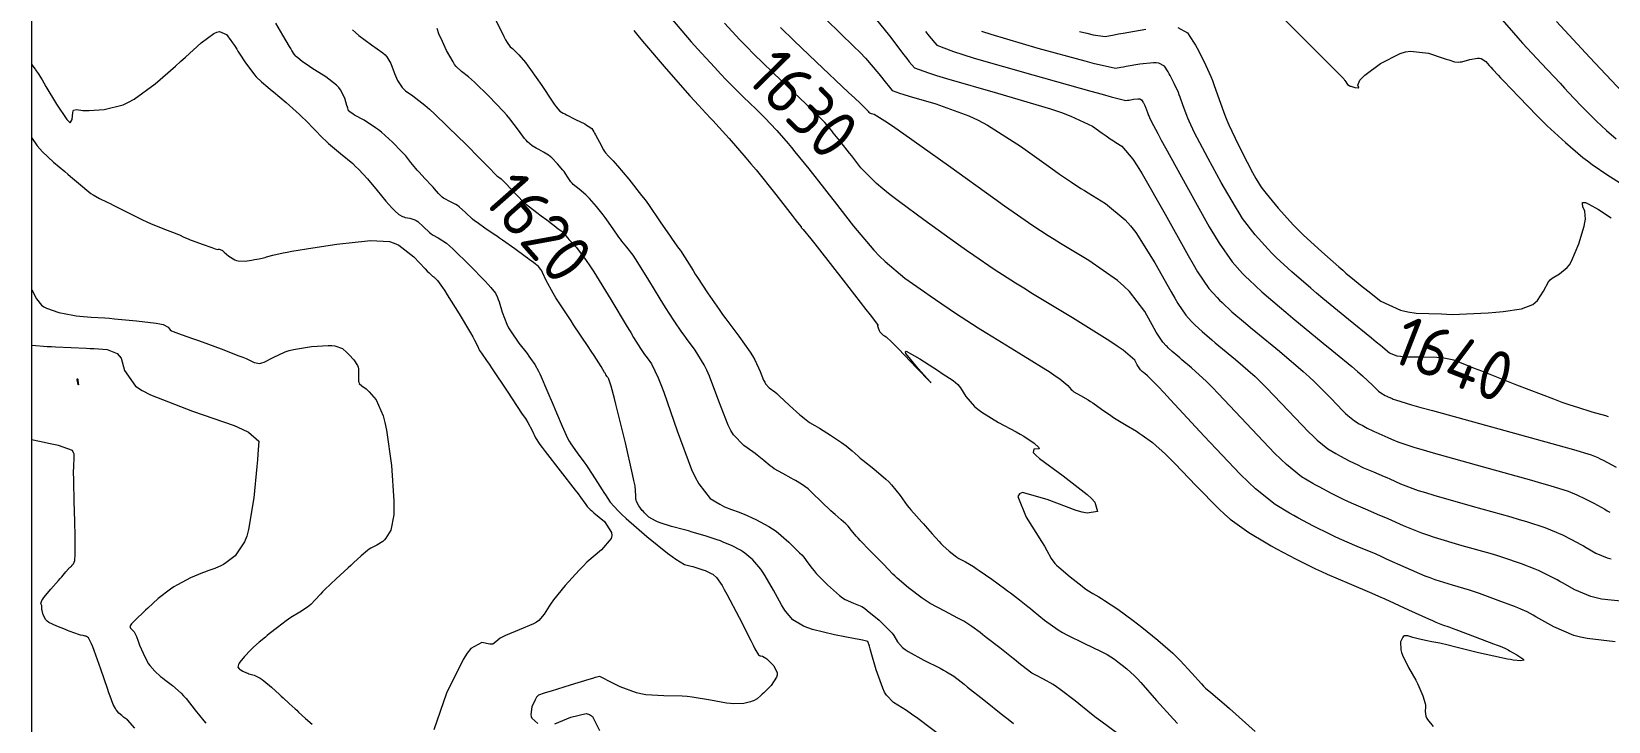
# Model space of a CAD drawing. Header units: millimetres. Extents: x 837475 to 838477, y 1189012 to 1191015.
# Drawn here: x 837476.5 to 837596.3, y 1189734 to 1189786.4 of the extents above; entities that cross this region are included whole.
import ezdxf

# ---------------------------------------------------------------- set-up
doc = ezdxf.new("R2010")
doc.units = ezdxf.units.MM
doc.header["$LTSCALE"] = 0.3
doc.layers.add('COORD', color=253, linetype='Continuous', lineweight=20)
doc.layers.add('COTAS 10', color=7, linetype='Continuous', lineweight=9, true_color=0x6e3e2d)
doc.layers.add('COTAS INT', color=7, linetype='Continuous', lineweight=5, true_color=0x9fa19f)
doc.styles.get("Standard").update_dxf_attribs({"font": 'isocp2.shx', "bigfont": '@extfont2.shx'})

msp = doc.modelspace()

# ---------------------------------------------------------------- linework, layer by layer
at = {"layer": 'COORD'}
msp.add_lwpolyline([(837476.51, 1189013.87), (838476.51, 1189013.87), (838476.51, 1191013.87), (837476.51, 1191013.87)], close=True, dxfattribs=at)
at = {"layer": 'COTAS 10'}
for points in [[(837500.9, 1189786.53), (837501.13, 1189786.31), (837501.37, 1189786.09), (837502.34, 1189785.39), (837503.19, 1189784.78), (837503.37, 1189784.63), (837503.51, 1189784.48), (837503.81, 1189783.97), (837503.97, 1189783.49), (837504.02, 1189783.35), (837504.08, 1189783.21), (837504.32, 1189782.66), (837504.66, 1189782.15), (837504.78, 1189782.02), (837504.91, 1189781.89), (837505.47, 1189781.5), (837506.39, 1189780.81), (837506.75, 1189780.49), (837507.15, 1189780.12), (837508.98, 1189778.35), (837509.37, 1189777.96), (837510.69, 1189776.62), (837511.02, 1189776.29), (837511.29, 1189776.02), (837511.74, 1189775.55), (837511.8, 1189775.48), (837511.83, 1189775.46), (837511.86, 1189775.43), (837512, 1189775.34), (837512.19, 1189775.2), (837512.24, 1189775.15), (837512.31, 1189775.09), (837512.56, 1189774.82), (837512.87, 1189774.49), (837512.96, 1189774.39), (837513.06, 1189774.28), (837513.44, 1189773.88), (837513.86, 1189773.46), (837513.98, 1189773.35), (837514.11, 1189773.25), (837514.56, 1189772.9), (837515, 1189772.57), (837515.12, 1189772.48), (837515.23, 1189772.39), (837515.64, 1189772.09), (837516.01, 1189771.8), (837516.1, 1189771.73), (837516.2, 1189771.65), (837516.52, 1189771.41), (837516.78, 1189771.22), (837516.83, 1189771.17), (837516.88, 1189771.13), (837516.98, 1189771.04), (837517.03, 1189770.97), (837517.04, 1189770.96), (837517.06, 1189770.94), (837517.1, 1189770.87), (837517.25, 1189770.69), (837517.33, 1189770.6), (837517.43, 1189770.5), (837517.9, 1189769.99), (837518.65, 1189769), (837518.92, 1189768.6), (837519.21, 1189768.15), (837520.51, 1189766.04), (837521.75, 1189763.96), (837521.92, 1189763.69), (837522.02, 1189763.53), (837522.24, 1189763.15), (837522.77, 1189762.31), (837523.08, 1189761.86), (837523.17, 1189761.73), (837523.27, 1189761.61), (837523.61, 1189761.15), (837524.12, 1189760.09), (837524.32, 1189759.58), (837524.55, 1189758.99), (837525.56, 1189756.07), (837526.65, 1189753.14), (837526.93, 1189752.54), (837527.2, 1189752.03), (837528.07, 1189750.93), (837528.8, 1189750.49), (837528.98, 1189750.39), (837529.15, 1189750.3), (837529.68, 1189750.09), (837530.25, 1189749.89), (837530.44, 1189749.81), (837530.65, 1189749.73), (837531.53, 1189749.34), (837532.52, 1189748.81), (837532.79, 1189748.63), (837533.06, 1189748.44), (837534.03, 1189747.61), (837534.84, 1189746.81), (837535.01, 1189746.64), (837535.16, 1189746.47), (837535.47, 1189746.04), (837535.8, 1189745.6), (837535.95, 1189745.43), (837536.12, 1189745.23), (837536.97, 1189744.38), (837537.89, 1189743.56), (837538.11, 1189743.39), (837538.31, 1189743.25), (837538.94, 1189742.98), (837539.57, 1189742.72), (837539.77, 1189742.59), (837539.99, 1189742.43), (837540.89, 1189741.68), (837541.71, 1189740.87), (837541.87, 1189740.69), (837542.01, 1189740.52), (837542.29, 1189740.04), (837542.66, 1189739.6), (837542.86, 1189739.46), (837543.09, 1189739.3), (837544.28, 1189738.66), (837545.52, 1189738.03), (837545.78, 1189737.89), (837546.01, 1189737.77), (837546.56, 1189737.43), (837547.11, 1189737), (837547.34, 1189736.82), (837547.6, 1189736.61), (837548.84, 1189735.63), (837550.29, 1189734.48), (837550.69, 1189734.16), (837551.09, 1189733.83)], [(837596.8, 1189740.05), (837594.68, 1189740.29), (837594.16, 1189740.4), (837593.66, 1189740.53), (837592.13, 1189741.17), (837591.01, 1189741.81), (837590.77, 1189741.94), (837590.57, 1189742.06), (837590.11, 1189742.32), (837589.62, 1189742.53), (837589.4, 1189742.62), (837589.14, 1189742.72), (837587.91, 1189743.19), (837586.48, 1189743.71), (837586.1, 1189743.83), (837585.73, 1189743.96), (837584.43, 1189744.34), (837583.12, 1189744.75), (837582.74, 1189744.89), (837582.36, 1189745.04), (837580.91, 1189745.66), (837579.43, 1189746.33), (837579.03, 1189746.51), (837578.63, 1189746.69), (837577.21, 1189747.29), (837575.85, 1189747.87), (837575.48, 1189748.04), (837575.12, 1189748.21), (837573.88, 1189748.82), (837572.69, 1189749.46), (837572.38, 1189749.63), (837572.06, 1189749.81), (837570.97, 1189750.46), (837569.49, 1189751.65), (837568.94, 1189752.17), (837568.32, 1189752.77), (837565.59, 1189755.65), (837563.02, 1189758.43), (837562.51, 1189758.97), (837562.08, 1189759.42), (837561.28, 1189760.24), (837561.08, 1189760.41), (837561.04, 1189760.45), (837560.99, 1189760.48), (837560.88, 1189760.58), (837560.79, 1189760.66), (837560.75, 1189760.7), (837560.68, 1189760.78), (837560.58, 1189760.93), (837560.54, 1189760.99), (837560.5, 1189761.07), (837560.3, 1189761.42), (837559.43, 1189762.18), (837558.97, 1189762.5), (837558.41, 1189762.87), (837555.57, 1189764.64), (837552.55, 1189766.47), (837551.87, 1189766.89), (837551.26, 1189767.27), (837549.63, 1189768.32), (837548.09, 1189769.38), (837547.53, 1189769.77), (837546.93, 1189770.2), (837544.28, 1189772.08), (837542.44, 1189773.47), (837541.72, 1189774), (837541.17, 1189774.45), (837540.68, 1189774.86), (837539.5, 1189776.05), (837538.81, 1189776.94), (837538.63, 1189777.16), (837538.46, 1189777.38), (837537.9, 1189778.1), (837537.41, 1189778.71), (837537.29, 1189778.86), (837537.16, 1189779.01), (837536.76, 1189779.47), (837536.03, 1189780.21), (837535.7, 1189780.52), (837535.32, 1189780.89), (837533.47, 1189782.64), (837531.37, 1189784.68), (837530.83, 1189785.23), (837530.3, 1189785.77), (837529.14, 1189787.03)], [(837596.3, 1189757.14), (837596.09, 1189757.2), (837595.04, 1189757.49), (837593.97, 1189757.83), (837593.37, 1189758.02), (837592.78, 1189758.23), (837592.13, 1189758.47), (837589.33, 1189759.54), (837586.67, 1189760.59), (837586.11, 1189760.81), (837585.63, 1189761), (837584.54, 1189761.42), (837583.79, 1189761.59), (837583.53, 1189761.62), (837583.24, 1189761.64), (837581.97, 1189761.65), (837580.74, 1189761.67), (837580.48, 1189761.7), (837580.24, 1189761.74), (837579.66, 1189761.97), (837578.96, 1189762.54), (837578.64, 1189762.8), (837578.28, 1189763.1), (837576.53, 1189764.53), (837576.27, 1189764.74), (837574.6, 1189766.12), (837574.12, 1189766.52), (837573.67, 1189766.91), (837572.24, 1189768.14), (837571.04, 1189769.24), (837570.73, 1189769.55), (837570.44, 1189769.85), (837569.46, 1189770.94), (837568.5, 1189772.2), (837568.23, 1189772.62), (837567.95, 1189773.07), (837566.87, 1189774.92), (837565.89, 1189776.74), (837565.66, 1189777.17), (837565.45, 1189777.56), (837564.85, 1189778.71), (837564.43, 1189779.58), (837564.33, 1189779.81), (837564.25, 1189780.02), (837563.99, 1189780.74), (837563.76, 1189781.4), (837563.69, 1189781.59), (837563.62, 1189781.77), (837563.31, 1189782.44), (837563, 1189783.04), (837562.92, 1189783.19), (837562.84, 1189783.33), (837562.57, 1189783.75), (837562.13, 1189783.99), (837561.94, 1189784.01), (837561.72, 1189784.02), (837560.68, 1189783.92), (837559.65, 1189783.73), (837559.44, 1189783.69), (837559.26, 1189783.66), (837558.85, 1189783.59), (837557.82, 1189783.8), (837557.25, 1189783.94), (837556.55, 1189784.13), (837552.98, 1189785.11), (837549.39, 1189786.17), (837548.68, 1189786.39)], [(837476.51, 1189762.55), (837476.57, 1189762.56), (837477.7, 1189762.48), (837478.02, 1189762.47), (837478.34, 1189762.45), (837479.52, 1189762.4), (837480.67, 1189762.35), (837480.97, 1189762.33), (837481.26, 1189762.31), (837482.25, 1189762.23), (837483.03, 1189761.93), (837483.18, 1189761.77), (837483.31, 1189761.58), (837483.57, 1189760.64), (837484.42, 1189759.47), (837484.92, 1189759.14), (837485.54, 1189758.8), (837488.73, 1189757.57), (837491.9, 1189756.46), (837492.51, 1189756.2), (837492.99, 1189755.96), (837493.77, 1189755.28), (837493.71, 1189754.29), (837493.68, 1189753.86), (837493.63, 1189753.36), (837493.39, 1189750.98), (837493, 1189748.58), (837492.86, 1189748.07), (837492.7, 1189747.63), (837491.99, 1189746.56), (837491.27, 1189746.03), (837491.09, 1189745.92), (837490.93, 1189745.83), (837490.44, 1189745.61), (837489.91, 1189745.43), (837489.72, 1189745.36), (837489.51, 1189745.28), (837488.59, 1189744.9), (837487.59, 1189744.38), (837487.32, 1189744.22), (837487.06, 1189744.04), (837486.14, 1189743.32), (837485.35, 1189742.61), (837485.16, 1189742.44), (837484.99, 1189742.28), (837484.49, 1189741.8), (837484.16, 1189741.47), (837484.1, 1189741.4), (837484.05, 1189741.34), (837483.97, 1189741.21), (837484, 1189741.12), (837484.02, 1189741.1), (837484.04, 1189741.07), (837484.16, 1189740.96), (837484.3, 1189740.8), (837484.34, 1189740.75), (837484.37, 1189740.69), (837484.48, 1189740.44), (837484.61, 1189740.08), (837484.67, 1189739.95), (837484.72, 1189739.8), (837484.98, 1189739.18), (837485.3, 1189738.54), (837485.4, 1189738.38), (837485.5, 1189738.24), (837485.87, 1189737.81), (837486.31, 1189737.42), (837486.46, 1189737.31), (837486.6, 1189737.19), (837487.21, 1189736.73), (837487.88, 1189736.15), (837488.06, 1189735.95), (837488.25, 1189735.74), (837488.94, 1189734.85), (837489.59, 1189734.03), (837489.76, 1189733.86)]]:
    msp.add_lwpolyline(points, dxfattribs=at)
at = {"layer": 'COTAS INT'}
for points in [[(837525.05, 1189787.45), (837526.62, 1189785.62), (837527.13, 1189785.06), (837527.73, 1189784.4), (837528.41, 1189783.65), (837528.85, 1189783.17), (837529.27, 1189782.73), (837530.6, 1189781.41), (837531.56, 1189780.49), (837531.71, 1189780.34), (837531.99, 1189780.06), (837532.26, 1189779.79), (837532.62, 1189779.41), (837533.13, 1189778.87), (837533.98, 1189777.89), (837534.23, 1189777.58), (837534.5, 1189777.26), (837535.54, 1189775.96), (837536.73, 1189774.44), (837537.1, 1189773.98), (837537.47, 1189773.5), (837538.94, 1189771.61), (837540.49, 1189769.78), (837540.92, 1189769.34), (837541.34, 1189768.93), (837542.84, 1189767.67), (837544.34, 1189766.61), (837544.76, 1189766.32), (837545.18, 1189766.04), (837546.69, 1189765.01), (837548.41, 1189763.9), (837548.95, 1189763.55), (837549.52, 1189763.2), (837551.83, 1189761.79), (837553.87, 1189760.52), (837554.27, 1189760.25), (837554.61, 1189760.02), (837555.23, 1189759.5), (837555.48, 1189759.2), (837555.58, 1189759.12), (837555.69, 1189759.04), (837556.18, 1189758.75), (837556.77, 1189758.41), (837556.94, 1189758.3), (837557.12, 1189758.18), (837557.78, 1189757.72), (837558.49, 1189757.23), (837558.69, 1189757.09), (837558.89, 1189756.96), (837559.66, 1189756.5), (837560.44, 1189756.03), (837560.65, 1189755.88), (837560.87, 1189755.74), (837561.65, 1189755.17), (837562.63, 1189754.3), (837562.97, 1189753.96), (837563.35, 1189753.59), (837564.96, 1189751.88), (837566.68, 1189750.13), (837567.13, 1189749.73), (837567.55, 1189749.36), (837568.96, 1189748.34), (837570.3, 1189747.55), (837570.68, 1189747.33), (837571.07, 1189747.11), (837572.52, 1189746.34), (837574.04, 1189745.59), (837574.48, 1189745.38), (837574.93, 1189745.18), (837576.59, 1189744.46), (837578.32, 1189743.73), (837578.81, 1189743.51), (837579.3, 1189743.3), (837581.11, 1189742.48), (837582.62, 1189741.79), (837582.92, 1189741.65), (837583.17, 1189741.54), (837583.67, 1189741.34), (837584.16, 1189741.17), (837584.41, 1189741.08), (837584.7, 1189740.97), (837586.15, 1189740.43), (837587.56, 1189739.9), (837587.83, 1189739.79), (837588.06, 1189739.71), (837588.42, 1189739.57), (837588.57, 1189739.48), (837588.66, 1189739.43), (837588.77, 1189739.37), (837589.32, 1189739.05), (837589.78, 1189738.75), (837589.83, 1189738.69), (837589.85, 1189738.64), (837589.64, 1189738.59), (837589.06, 1189738.66), (837588.85, 1189738.69), (837588.61, 1189738.73), (837587.57, 1189738.95), (837586.42, 1189739.2), (837586.11, 1189739.27), (837585.81, 1189739.35), (837584.79, 1189739.6), (837583.9, 1189739.83), (837583.69, 1189739.88), (837583.48, 1189739.93), (837582.88, 1189740.05), (837582.4, 1189740.15), (837582.28, 1189740.17), (837582.17, 1189740.19), (837581.83, 1189740.26), (837581.53, 1189740.34), (837581.44, 1189740.37), (837581.36, 1189740.39), (837581.06, 1189740.5), (837580.78, 1189740.5), (837580.72, 1189740.46), (837580.66, 1189740.4), (837580.5, 1189740.03), (837580.52, 1189739.44), (837580.57, 1189739.24), (837580.65, 1189739.02), (837581.11, 1189738.08), (837581.65, 1189737.12), (837581.77, 1189736.88), (837581.88, 1189736.65), (837582.19, 1189735.93), (837582.36, 1189735.36), (837582.38, 1189735.23), (837582.4, 1189735.1), (837582.37, 1189734.74), (837582.41, 1189734.39), (837582.46, 1189734.27), (837582.54, 1189734.14), (837582.98, 1189733.61)], [(837540.26, 1189787.8), (837541.68, 1189786.06), (837542.77, 1189784.63), (837542.99, 1189784.34), (837543.18, 1189784.1), (837543.57, 1189783.63), (837544.65, 1189783.25), (837545.26, 1189783.05), (837546.01, 1189782.83), (837549.89, 1189781.72), (837553.9, 1189780.51), (837554.74, 1189780.23), (837555.46, 1189779.97), (837557.1, 1189779.2), (837557.84, 1189778.67), (837557.99, 1189778.56), (837558.13, 1189778.47), (837558.44, 1189778.25), (837558.69, 1189778.09), (837558.78, 1189778.03), (837558.88, 1189777.97), (837559.33, 1189777.69), (837560.15, 1189776.71), (837560.48, 1189776.2), (837560.86, 1189775.59), (837562.61, 1189772.52), (837564.36, 1189769.38), (837564.74, 1189768.72), (837565.08, 1189768.15), (837565.94, 1189766.88), (837566.56, 1189766.19), (837566.75, 1189766), (837566.94, 1189765.81), (837567.69, 1189765.11), (837568.73, 1189764.23), (837569.1, 1189763.92), (837569.51, 1189763.58), (837571.29, 1189762.11), (837573.11, 1189760.56), (837573.55, 1189760.17), (837573.96, 1189759.79), (837575.2, 1189758.55), (837576.11, 1189757.59), (837576.31, 1189757.39), (837576.5, 1189757.22), (837576.99, 1189756.82), (837577.35, 1189756.6), (837577.46, 1189756.54), (837577.57, 1189756.49), (837577.96, 1189756.27), (837578.38, 1189756.07), (837578.5, 1189756.01), (837578.62, 1189755.96), (837579.07, 1189755.76), (837579.54, 1189755.56), (837579.81, 1189755.44), (837580.3, 1189755.22), (837581.58, 1189754.79), (837582.22, 1189754.61), (837582.97, 1189754.39), (837586.69, 1189753.35), (837590.43, 1189752.32), (837591.19, 1189752.1), (837591.84, 1189751.91), (837593.22, 1189751.49), (837593.89, 1189751.21), (837594.09, 1189751.11), (837594.31, 1189751), (837595.17, 1189750.56), (837596, 1189750.11), (837596.2, 1189750), (837596.38, 1189749.9)], [(837571.53, 1189787.45), (837573.32, 1189785.65), (837575.09, 1189783.9), (837575.43, 1189783.56), (837575.71, 1189783.28), (837576.18, 1189782.79), (837576.24, 1189782.71), (837576.26, 1189782.69), (837576.27, 1189782.67), (837576.33, 1189782.58), (837576.38, 1189782.49), (837576.4, 1189782.46), (837576.42, 1189782.44), (837576.47, 1189782.36), (837576.59, 1189782.28), (837576.65, 1189782.25), (837576.71, 1189782.23), (837577.01, 1189782.14), (837577.27, 1189782.11), (837577.3, 1189782.12), (837577.32, 1189782.15), (837577.25, 1189782.32), (837577.41, 1189782.71), (837577.57, 1189782.88), (837577.79, 1189783.07), (837578.98, 1189783.97), (837580.46, 1189784.73), (837580.86, 1189784.84), (837581.25, 1189784.9), (837582.61, 1189784.75), (837583.72, 1189784.37), (837583.95, 1189784.3), (837584.15, 1189784.23), (837584.59, 1189784.08), (837584.91, 1189784.06), (837585.03, 1189784.08), (837585.16, 1189784.1), (837585.75, 1189784.27), (837586.35, 1189784.38), (837586.49, 1189784.38), (837586.61, 1189784.35), (837586.97, 1189784.12), (837587.22, 1189783.82), (837587.28, 1189783.75), (837587.34, 1189783.69), (837587.51, 1189783.5), (837587.9, 1189783.08), (837588.09, 1189782.88), (837588.32, 1189782.64), (837589.48, 1189781.42), (837590.87, 1189779.99), (837591.25, 1189779.61), (837591.64, 1189779.24), (837593.02, 1189777.96), (837594.34, 1189776.83), (837594.69, 1189776.56), (837595.04, 1189776.3), (837596.23, 1189775.49), (837597.33, 1189774.8)], [(837588.04, 1189787.49), (837589.07, 1189786.28), (837589.41, 1189785.91), (837589.76, 1189785.52), (837591.19, 1189783.96), (837592.61, 1189782.46), (837592.94, 1189782.1), (837593.26, 1189781.77), (837594.19, 1189780.78), (837594.96, 1189780), (837595.17, 1189779.79), (837595.38, 1189779.58), (837596.14, 1189778.88), (837596.87, 1189778.25)], [(837476.51, 1189783.91), (837476.61, 1189783.77), (837476.78, 1189783.53), (837476.82, 1189783.47), (837476.87, 1189783.4), (837477.01, 1189783.2), (837477.31, 1189782.72), (837477.45, 1189782.49), (837477.61, 1189782.22), (837478.42, 1189780.88), (837479.19, 1189779.71), (837479.34, 1189779.55), (837479.45, 1189779.46), (837479.61, 1189779.7), (837479.64, 1189780.24), (837479.67, 1189780.34), (837479.7, 1189780.41), (837479.92, 1189780.46), (837480.42, 1189780.4), (837480.63, 1189780.4), (837480.88, 1189780.4), (837482.04, 1189780.47), (837483.47, 1189780.83), (837483.88, 1189781.03), (837484.3, 1189781.26), (837485.9, 1189782.43), (837487.44, 1189783.77), (837487.83, 1189784.12), (837488.21, 1189784.45), (837489.41, 1189785.54), (837490.37, 1189786.25), (837490.59, 1189786.34), (837490.79, 1189786.39), (837491.33, 1189786.16), (837491.66, 1189785.71), (837491.73, 1189785.61), (837491.79, 1189785.53), (837491.93, 1189785.32), (837492.11, 1189785.04), (837492.19, 1189784.91), (837492.29, 1189784.76), (837492.77, 1189784.02), (837493.31, 1189783.27), (837493.44, 1189783.1), (837493.57, 1189782.95), (837493.97, 1189782.56), (837494.47, 1189782.16), (837494.66, 1189782), (837494.88, 1189781.82), (837495.85, 1189780.99), (837496.86, 1189780.09), (837497.1, 1189779.86), (837497.33, 1189779.65), (837498, 1189778.95), (837498.65, 1189778.29), (837498.86, 1189778.09), (837499.08, 1189777.9), (837499.99, 1189777.14), (837500.91, 1189776.36), (837501.13, 1189776.15), (837501.35, 1189775.94), (837502.03, 1189775.2), (837502.77, 1189774.31), (837503.43, 1189773.5), (837503.89, 1189772.99), (837504, 1189772.87), (837504.1, 1189772.77), (837504.42, 1189772.5), (837504.7, 1189772.35), (837504.79, 1189772.31), (837504.88, 1189772.28), (837505.24, 1189772.22), (837505.63, 1189772.1), (837505.74, 1189772.04), (837505.85, 1189771.96), (837506.29, 1189771.56), (837506.73, 1189771.13), (837506.85, 1189771.04), (837506.97, 1189770.96), (837507.4, 1189770.73), (837508.03, 1189770.32), (837508.27, 1189770.11), (837508.54, 1189769.87), (837509.78, 1189768.65), (837510.96, 1189767.42), (837511.19, 1189767.17), (837511.39, 1189766.96), (837511.76, 1189766.51), (837511.91, 1189766.18), (837511.96, 1189766.03), (837512.02, 1189765.86), (837512.26, 1189765.08), (837512.61, 1189764.16), (837512.74, 1189763.9), (837512.89, 1189763.65), (837513.52, 1189762.73), (837514.15, 1189761.93), (837514.29, 1189761.74), (837514.41, 1189761.57), (837514.74, 1189761.11), (837515.03, 1189760.6), (837515.12, 1189760.4), (837515.23, 1189760.17), (837515.66, 1189759.16), (837516.13, 1189758.03), (837516.26, 1189757.73), (837516.38, 1189757.43), (837516.81, 1189756.42), (837517.23, 1189755.52), (837517.36, 1189755.29), (837517.48, 1189755.08), (837517.95, 1189754.39), (837518.46, 1189753.71), (837518.61, 1189753.5), (837518.76, 1189753.28), (837519.32, 1189752.42), (837519.85, 1189751.59), (837519.98, 1189751.39), (837520.1, 1189751.21), (837520.47, 1189750.66), (837521.08, 1189749.98), (837521.36, 1189749.71), (837521.69, 1189749.41), (837523.25, 1189748.05), (837524.82, 1189746.77), (837525.16, 1189746.51), (837525.45, 1189746.31), (837526.12, 1189745.92), (837526.52, 1189745.81), (837526.62, 1189745.78), (837526.73, 1189745.75), (837527.13, 1189745.63), (837527.49, 1189745.51), (837527.58, 1189745.48), (837527.67, 1189745.45), (837527.94, 1189745.34), (837528.18, 1189745.21), (837528.25, 1189745.17), (837528.31, 1189745.12), (837528.55, 1189744.92), (837528.96, 1189744.31), (837529.13, 1189744.01), (837529.33, 1189743.65), (837530.25, 1189741.88), (837531.14, 1189740.13), (837531.32, 1189739.79), (837531.46, 1189739.52), (837531.72, 1189739.06), (837531.8, 1189739.01), (837531.83, 1189739), (837531.86, 1189738.99), (837532.03, 1189738.95), (837532.28, 1189738.81), (837532.37, 1189738.74), (837532.47, 1189738.66), (837532.89, 1189738.23), (837533.14, 1189737.68), (837533.14, 1189737.52), (837533.1, 1189737.36), (837532.68, 1189736.73), (837532.13, 1189736.18), (837532.01, 1189736.06), (837531.9, 1189735.96), (837531.62, 1189735.71), (837531.34, 1189735.57), (837531.24, 1189735.53), (837531.12, 1189735.49), (837530.61, 1189735.37), (837529.86, 1189735.33), (837529.6, 1189735.35), (837529.31, 1189735.38), (837528.08, 1189735.61), (837526.7, 1189735.84), (837526.31, 1189735.89), (837525.92, 1189735.92), (837524.53, 1189735.94), (837523.17, 1189736.02), (837522.8, 1189736.09), (837522.45, 1189736.17), (837521.23, 1189736.63), (837520.27, 1189737.11), (837520.09, 1189737.2), (837519.94, 1189737.28), (837519.69, 1189737.41), (837519.33, 1189737.32), (837519.11, 1189737.25), (837518.83, 1189737.17), (837517.42, 1189736.74), (837515.98, 1189736.3), (837515.7, 1189736.21), (837515.46, 1189736.13), (837515.02, 1189735.99), (837514.87, 1189735.83), (837514.82, 1189735.74), (837514.76, 1189735.64), (837514.52, 1189735.1), (837514.43, 1189734.51), (837514.46, 1189734.37), (837514.52, 1189734.24), (837514.96, 1189733.84)], [(837546.01, 1189732.57), (837543.83, 1189734.21), (837543.36, 1189734.54), (837542.96, 1189734.83), (837541.99, 1189735.44), (837541.45, 1189735.99), (837541.3, 1189736.23), (837541.16, 1189736.52), (837540.67, 1189737.91), (837540.29, 1189739.24), (837540.21, 1189739.5), (837540.15, 1189739.71), (837540.03, 1189740.06), (837539.62, 1189740.16), (837539.38, 1189740.21), (837539.07, 1189740.27), (837537.5, 1189740.57), (837535.83, 1189740.98), (837535.47, 1189741.1), (837535.15, 1189741.23), (837534.34, 1189741.72), (837533.79, 1189742.38), (837533.63, 1189742.61), (837533.47, 1189742.86), (837532.86, 1189743.96), (837532.24, 1189745.06), (837532.07, 1189745.32), (837531.9, 1189745.56), (837531.29, 1189746.26), (837530.68, 1189746.78), (837530.52, 1189746.9), (837530.35, 1189747.01), (837529.74, 1189747.34), (837529.05, 1189747.62), (837528.83, 1189747.7), (837528.6, 1189747.78), (837527.67, 1189748.08), (837526.68, 1189748.38), (837526.4, 1189748.46), (837526.12, 1189748.54), (837525.13, 1189748.8), (837524.27, 1189749.07), (837524.07, 1189749.15), (837523.9, 1189749.22), (837523.41, 1189749.52), (837523.07, 1189749.83), (837522.99, 1189749.93), (837522.9, 1189750.02), (837522.64, 1189750.37), (837522.46, 1189750.71), (837522.43, 1189750.79), (837522.41, 1189750.87), (837522.42, 1189751.14), (837522.35, 1189751.9), (837522.27, 1189752.3), (837522.17, 1189752.77), (837521.62, 1189755.16), (837521.03, 1189757.59), (837520.9, 1189758.09), (837520.79, 1189758.52), (837520.53, 1189759.46), (837520.4, 1189759.84), (837520.38, 1189759.91), (837520.35, 1189759.98), (837520.3, 1189760.09), (837520.27, 1189760.13), (837520.26, 1189760.14), (837520.26, 1189760.15), (837520.23, 1189760.19), (837520.14, 1189760.33), (837520.1, 1189760.41), (837520.04, 1189760.5), (837519.77, 1189760.96), (837519.24, 1189761.79), (837519.03, 1189762.11), (837518.79, 1189762.48), (837517.68, 1189764.11), (837517.49, 1189764.41), (837516.58, 1189765.79), (837516.34, 1189766.17), (837516.13, 1189766.51), (837515.61, 1189767.48), (837515.33, 1189768.08), (837515.26, 1189768.21), (837515.2, 1189768.32), (837515.03, 1189768.54), (837514.89, 1189768.66), (837514.85, 1189768.69), (837514.8, 1189768.72), (837514.64, 1189768.85), (837514.32, 1189769.09), (837514.18, 1189769.19), (837514.01, 1189769.31), (837513.21, 1189769.9), (837512.29, 1189770.55), (837512.06, 1189770.71), (837511.82, 1189770.87), (837511.77, 1189770.91), (837511.04, 1189771.39), (837510.35, 1189771.88), (837510.17, 1189772.01), (837510, 1189772.15), (837509.47, 1189772.64), (837508.99, 1189773.08), (837508.86, 1189773.18), (837508.73, 1189773.26), (837508.29, 1189773.49), (837507.9, 1189773.68), (837507.8, 1189773.74), (837507.71, 1189773.81), (837507.42, 1189774.09), (837507.11, 1189774.45), (837507.01, 1189774.57), (837506.89, 1189774.69), (837506.41, 1189775.2), (837505.92, 1189775.73), (837505.8, 1189775.87), (837505.69, 1189776), (837505.33, 1189776.45), (837504.93, 1189776.94), (837504.78, 1189777.1), (837504.62, 1189777.27), (837503.92, 1189778), (837503.1, 1189778.74), (837502.87, 1189778.92), (837502.64, 1189779.09), (837501.77, 1189779.65), (837501.05, 1189780.05), (837500.91, 1189780.14), (837500.8, 1189780.21), (837500.6, 1189780.37), (837500.53, 1189780.56), (837500.5, 1189780.65), (837500.47, 1189780.77), (837500.32, 1189781.32), (837499.99, 1189781.97), (837499.85, 1189782.15), (837499.68, 1189782.32), (837498.87, 1189782.94), (837498.01, 1189783.48), (837497.8, 1189783.61), (837497.62, 1189783.74), (837497.08, 1189784.12), (837496.73, 1189784.4), (837496.65, 1189784.46), (837496.59, 1189784.51), (837496.45, 1189784.66), (837496.28, 1189784.94), (837496.2, 1189785.09), (837496.1, 1189785.26), (837495.61, 1189786.12), (837495.08, 1189787.03)], [(837559, 1189733.07), (837557.73, 1189734.01), (837557.38, 1189734.28), (837557.03, 1189734.55), (837555.77, 1189735.55), (837554.63, 1189736.43), (837554.36, 1189736.62), (837554.11, 1189736.79), (837553.37, 1189737.21), (837552.79, 1189737.5), (837552.64, 1189737.58), (837552.5, 1189737.67), (837552.06, 1189737.99), (837551.5, 1189738.43), (837551.3, 1189738.59), (837551.07, 1189738.77), (837550.05, 1189739.58), (837549.02, 1189740.38), (837548.78, 1189740.57), (837548.56, 1189740.74), (837547.94, 1189741.2), (837547.32, 1189741.6), (837547.11, 1189741.72), (837546.87, 1189741.85), (837545.87, 1189742.36), (837544.77, 1189742.96), (837544.47, 1189743.15), (837544.17, 1189743.35), (837543.13, 1189744.15), (837542.27, 1189744.88), (837542.09, 1189745.05), (837541.93, 1189745.19), (837541.57, 1189745.56), (837541.23, 1189745.93), (837541.09, 1189746.07), (837540.93, 1189746.24), (837540.19, 1189746.98), (837539.45, 1189747.74), (837539.29, 1189747.91), (837539.15, 1189748.06), (837538.8, 1189748.5), (837538.54, 1189748.82), (837538.46, 1189748.91), (837538.37, 1189749), (837538.01, 1189749.3), (837537.54, 1189749.7), (837537.39, 1189749.84), (837537.22, 1189750), (837536.52, 1189750.68), (837535.81, 1189751.36), (837535.65, 1189751.52), (837535.49, 1189751.65), (837535, 1189752.01), (837534.53, 1189752.3), (837534.38, 1189752.38), (837534.22, 1189752.47), (837533.58, 1189752.82), (837532.92, 1189753.19), (837532.76, 1189753.3), (837532.61, 1189753.41), (837532.13, 1189753.8), (837531.64, 1189754.22), (837531.48, 1189754.34), (837531.31, 1189754.46), (837530.61, 1189754.94), (837529.84, 1189755.76), (837529.64, 1189756.1), (837529.43, 1189756.5), (837528.71, 1189758.33), (837528, 1189760.23), (837527.8, 1189760.67), (837527.61, 1189761.07), (837526.92, 1189762.2), (837526.26, 1189763.08), (837526.08, 1189763.32), (837525.91, 1189763.56), (837525.32, 1189764.43), (837524.67, 1189765.42), (837524.47, 1189765.75), (837524.25, 1189766.09), (837523.39, 1189767.52), (837522.57, 1189768.85), (837522.39, 1189769.14), (837522.21, 1189769.4), (837521.74, 1189770.02), (837521.36, 1189770.47), (837521.25, 1189770.62), (837521.13, 1189770.77), (837520.69, 1189771.41), (837520.21, 1189772.09), (837520.08, 1189772.28), (837519.94, 1189772.46), (837519.43, 1189773.11), (837518.9, 1189773.7), (837518.76, 1189773.84), (837518.61, 1189773.98), (837518.1, 1189774.41), (837517.66, 1189774.77), (837517.57, 1189774.87), (837517.48, 1189774.97), (837517.26, 1189775.29), (837517.04, 1189775.64), (837516.96, 1189775.75), (837516.87, 1189775.87), (837516.47, 1189776.34), (837516.02, 1189776.79), (837515.9, 1189776.9), (837515.79, 1189776.99), (837515.4, 1189777.24), (837515.04, 1189777.43), (837514.94, 1189777.48), (837514.85, 1189777.53), (837514.53, 1189777.71), (837514.19, 1189778.01), (837514.08, 1189778.13), (837513.96, 1189778.27), (837513.5, 1189778.91), (837512.85, 1189779.77), (837512.61, 1189780.04), (837512.36, 1189780.33), (837511.25, 1189781.49), (837510.17, 1189782.54), (837509.93, 1189782.76), (837509.71, 1189782.95), (837509.17, 1189783.36), (837508.77, 1189783.74), (837508.65, 1189783.9), (837508.53, 1189784.08), (837508.04, 1189784.96), (837507.62, 1189785.85), (837507.53, 1189786.04), (837507.46, 1189786.21), (837507.31, 1189786.63)], [(837511.77, 1189787.25), (837512.39, 1189786.02), (837512.52, 1189785.77), (837512.63, 1189785.57), (837512.87, 1189785.22), (837513.04, 1189785.09), (837513.11, 1189785.03), (837513.18, 1189784.97), (837513.52, 1189784.63), (837514.03, 1189784.03), (837514.21, 1189783.79), (837514.41, 1189783.52), (837515.26, 1189782.28), (837516.05, 1189781.1), (837516.21, 1189780.87), (837516.35, 1189780.68), (837516.63, 1189780.34), (837516.89, 1189780.2), (837517.01, 1189780.14), (837517.15, 1189780.07), (837517.84, 1189779.72), (837518.53, 1189779.37), (837518.67, 1189779.28), (837518.79, 1189779.21), (837519.06, 1189779.02), (837519.22, 1189778.78), (837519.28, 1189778.67), (837519.35, 1189778.55), (837519.65, 1189777.98), (837519.96, 1189777.4), (837520.04, 1189777.28), (837520.11, 1189777.18), (837520.33, 1189776.93), (837520.69, 1189776.57), (837520.84, 1189776.4), (837521.02, 1189776.19), (837521.87, 1189775.19), (837522.85, 1189773.95), (837523.12, 1189773.6), (837523.37, 1189773.25), (837524.27, 1189771.95), (837525.01, 1189770.85), (837525.16, 1189770.63), (837525.29, 1189770.44), (837525.58, 1189770.05), (837525.78, 1189769.79), (837525.85, 1189769.68), (837525.93, 1189769.56), (837526.28, 1189769), (837526.76, 1189768.23), (837526.92, 1189767.97), (837527.1, 1189767.7), (837527.86, 1189766.55), (837528.74, 1189765.27), (837529, 1189764.91), (837529.26, 1189764.56), (837530.23, 1189763.26), (837531.09, 1189762.05), (837531.28, 1189761.76), (837531.45, 1189761.47), (837531.85, 1189760.58), (837532.12, 1189759.91), (837532.2, 1189759.77), (837532.27, 1189759.64), (837532.55, 1189759.34), (837532.96, 1189759.02), (837533.12, 1189758.89), (837533.29, 1189758.73), (837534.09, 1189758), (837534.88, 1189757.27), (837535.06, 1189757.12), (837535.22, 1189756.99), (837535.61, 1189756.7), (837536.02, 1189756.47), (837536.18, 1189756.37), (837536.37, 1189756.26), (837537.2, 1189755.74), (837538.03, 1189755.19), (837538.22, 1189755.05), (837538.39, 1189754.93), (837538.84, 1189754.55), (837539.29, 1189754.14), (837539.46, 1189754), (837539.65, 1189753.84), (837540.5, 1189753.17), (837541.41, 1189752.4), (837541.63, 1189752.18), (837541.84, 1189751.96), (837542.49, 1189751.15), (837543.02, 1189750.4), (837543.16, 1189750.23), (837543.29, 1189750.07), (837543.72, 1189749.59), (837544.14, 1189749.14), (837544.27, 1189749), (837544.4, 1189748.85), (837544.92, 1189748.25), (837545.44, 1189747.65), (837545.58, 1189747.5), (837545.72, 1189747.36), (837546.2, 1189746.92), (837546.67, 1189746.56), (837546.8, 1189746.47), (837546.94, 1189746.38), (837547.44, 1189746.11), (837548.06, 1189745.76), (837548.27, 1189745.62), (837548.49, 1189745.47), (837549.45, 1189744.8), (837550.42, 1189744.09), (837550.65, 1189743.91), (837550.87, 1189743.75), (837551.54, 1189743.24), (837552.18, 1189742.73), (837552.38, 1189742.56), (837552.6, 1189742.39), (837553.46, 1189741.69), (837554.49, 1189740.96), (837554.82, 1189740.76), (837555.15, 1189740.57), (837556.49, 1189739.91), (837557.71, 1189739.34), (837557.97, 1189739.2), (837558.21, 1189739.08), (837558.78, 1189738.72), (837559.14, 1189738.43), (837559.24, 1189738.35), (837559.35, 1189738.27), (837559.71, 1189738), (837560.28, 1189737.47), (837560.51, 1189737.23), (837560.76, 1189736.94), (837561.95, 1189735.58), (837563.24, 1189734.16), (837563.56, 1189733.84)], [(837522.27, 1189786.47), (837522.56, 1189786.09), (837522.91, 1189785.65), (837524.71, 1189783.56), (837526.52, 1189781.52), (837526.88, 1189781.12), (837527.17, 1189780.79), (837527.74, 1189780.18), (837528.11, 1189779.79), (837528.28, 1189779.6), (837528.49, 1189779.38), (837529.49, 1189778.27), (837530.77, 1189776.8), (837531.15, 1189776.35), (837531.54, 1189775.88), (837533.04, 1189774.01), (837534.29, 1189772.42), (837534.52, 1189772.12), (837534.7, 1189771.89), (837534.96, 1189771.55), (837534.94, 1189771.56), (837534.96, 1189771.55), (837534.98, 1189771.52), (837535.12, 1189771.36), (837535.7, 1189770.64), (837536, 1189770.26), (837536.36, 1189769.81), (837538.15, 1189767.52), (837539.88, 1189765.29), (837540.21, 1189764.87), (837540.46, 1189764.54), (837540.83, 1189764.06), (837540.77, 1189764.09), (837540.77, 1189764.07), (837540.77, 1189764.05), (837540.81, 1189763.89), (837540.89, 1189763.69), (837540.92, 1189763.64), (837540.95, 1189763.59), (837541.07, 1189763.45), (837541.21, 1189763.33), (837541.25, 1189763.31), (837541.29, 1189763.28), (837541.42, 1189763.2), (837541.86, 1189762.8), (837542.09, 1189762.57), (837542.36, 1189762.29), (837543.73, 1189760.86), (837544.77, 1189759.78), (837544.83, 1189759.72), (837544.8, 1189759.76), (837543.86, 1189760.79), (837542.92, 1189761.94), (837542.89, 1189762.07), (837542.95, 1189762.11), (837543.99, 1189761.54), (837545.4, 1189760.61), (837545.69, 1189760.41), (837545.95, 1189760.25), (837546.52, 1189759.88), (837546.86, 1189759.58), (837546.96, 1189759.46), (837547.07, 1189759.32), (837547.48, 1189758.67), (837548.14, 1189757.91), (837548.39, 1189757.7), (837548.68, 1189757.48), (837549.97, 1189756.7), (837551.29, 1189755.99), (837551.6, 1189755.81), (837551.88, 1189755.65), (837552.66, 1189755.13), (837553.02, 1189754.79), (837553.04, 1189754.73), (837553.02, 1189754.69), (837552.63, 1189754.67), (837552.6, 1189754.41), (837552.79, 1189754.22), (837553.08, 1189753.97), (837554.86, 1189752.66), (837556.7, 1189751.24), (837557.02, 1189750.93), (837557.27, 1189750.65), (837557.47, 1189749.95), (837556.69, 1189749.81), (837556.31, 1189749.89), (837555.86, 1189750.01), (837553.65, 1189750.86), (837551.78, 1189751.37), (837551.54, 1189751.28), (837551.43, 1189751.08), (837552.06, 1189749.52), (837553.22, 1189747.67), (837553.45, 1189747.3), (837553.63, 1189746.99), (837553.97, 1189746.36), (837554.23, 1189746), (837554.37, 1189745.86), (837554.54, 1189745.7), (837555.4, 1189744.97), (837556.3, 1189744.26), (837556.5, 1189744.11), (837556.67, 1189743.99), (837557.12, 1189743.71), (837557.59, 1189743.45), (837557.78, 1189743.33), (837558, 1189743.19), (837559.01, 1189742.52), (837560.19, 1189741.67), (837560.52, 1189741.42), (837560.85, 1189741.16), (837562.06, 1189740.18), (837563.19, 1189739.17), (837563.48, 1189738.9), (837563.76, 1189738.63), (837564.65, 1189737.65), (837565.37, 1189736.84), (837565.53, 1189736.67), (837565.68, 1189736.53), (837566.08, 1189736.19), (837566.78, 1189735.62), (837567.11, 1189735.33), (837567.51, 1189734.98), (837569.45, 1189733.23)], [(837597.47, 1189743.1), (837595.75, 1189743.29), (837595.34, 1189743.38), (837594.94, 1189743.48), (837593.73, 1189743.98), (837592.8, 1189744.51), (837592.58, 1189744.63), (837592.38, 1189744.74), (837591.79, 1189745.06), (837591.18, 1189745.36), (837590.96, 1189745.45), (837590.72, 1189745.55), (837589.68, 1189745.96), (837588.27, 1189746.44), (837587.8, 1189746.59), (837587.29, 1189746.74), (837585.18, 1189747.34), (837583.07, 1189747.97), (837582.57, 1189748.13), (837582.1, 1189748.29), (837580.71, 1189748.85), (837579.56, 1189749.37), (837579.24, 1189749.51), (837578.93, 1189749.64), (837577.83, 1189750.11), (837576.77, 1189750.57), (837576.49, 1189750.7), (837576.21, 1189750.83), (837575.24, 1189751.31), (837574.32, 1189751.8), (837574.07, 1189751.94), (837573.83, 1189752.07), (837572.97, 1189752.58), (837571.83, 1189753.5), (837571.4, 1189753.91), (837570.92, 1189754.38), (837568.79, 1189756.61), (837566.66, 1189758.88), (837566.19, 1189759.37), (837565.76, 1189759.8), (837564.62, 1189760.86), (837563.89, 1189761.46), (837563.72, 1189761.6), (837563.57, 1189761.73), (837563.15, 1189762.09), (837562.84, 1189762.38), (837562.76, 1189762.46), (837562.68, 1189762.53), (837562.43, 1189762.81), (837562.08, 1189763.34), (837561.94, 1189763.57), (837561.78, 1189763.84), (837561.07, 1189765.12), (837559.91, 1189766.65), (837559.47, 1189767.06), (837558.99, 1189767.48), (837556.83, 1189768.99), (837554.66, 1189770.3), (837554.18, 1189770.6), (837553.74, 1189770.88), (837552.57, 1189771.63), (837551.07, 1189772.67), (837550.42, 1189773.13), (837549.68, 1189773.66), (837546.16, 1189776.18), (837542.76, 1189778.6), (837542.09, 1189779.07), (837541.53, 1189779.45), (837540.52, 1189780.09), (837540.31, 1189780.15), (837540.27, 1189780.16), (837540.24, 1189780.17), (837540.19, 1189780.19), (837540.17, 1189780.21), (837540.16, 1189780.23), (837540.14, 1189780.24), (837540.09, 1189780.32), (837539.44, 1189780.95), (837539.05, 1189781.32), (837538.57, 1189781.77), (837536.11, 1189784.09), (837534.45, 1189785.69), (837533.39, 1189786.7)], [(837536.89, 1189787.29), (837538.98, 1189785.26), (837539.44, 1189784.8), (837539.85, 1189784.38), (837540.88, 1189783.19), (837541.45, 1189782.44), (837541.57, 1189782.28), (837541.67, 1189782.16), (837541.88, 1189781.91), (837542.44, 1189781.71), (837542.77, 1189781.61), (837543.16, 1189781.49), (837545.2, 1189780.9), (837547.71, 1189779.98), (837548.41, 1189779.65), (837549.11, 1189779.28), (837551.63, 1189777.69), (837553.76, 1189776.16), (837554.21, 1189775.84), (837554.6, 1189775.57), (837555.51, 1189774.94), (837556.21, 1189774.48), (837556.48, 1189774.32), (837556.77, 1189774.14), (837558.08, 1189773.34), (837559.57, 1189772.1), (837559.98, 1189771.63), (837560.39, 1189771.12), (837561.84, 1189768.82), (837563.07, 1189766.61), (837563.34, 1189766.14), (837563.58, 1189765.74), (837564.19, 1189764.84), (837564.62, 1189764.36), (837564.75, 1189764.23), (837564.89, 1189764.09), (837565.42, 1189763.6), (837566.15, 1189762.98), (837566.41, 1189762.76), (837566.7, 1189762.52), (837567.95, 1189761.49), (837569.44, 1189760.18), (837569.87, 1189759.77), (837570.31, 1189759.33), (837571.99, 1189757.58), (837573.51, 1189755.99), (837573.85, 1189755.65), (837574.16, 1189755.36), (837574.98, 1189754.7), (837575.59, 1189754.34), (837575.76, 1189754.24), (837575.94, 1189754.14), (837576.6, 1189753.79), (837577.29, 1189753.45), (837577.49, 1189753.36), (837577.69, 1189753.26), (837578.45, 1189752.94), (837579.24, 1189752.6), (837579.46, 1189752.51), (837579.68, 1189752.41), (837580.5, 1189752.03), (837581.84, 1189751.54), (837582.39, 1189751.37), (837583.02, 1189751.18), (837585.93, 1189750.35), (837588.86, 1189749.53), (837589.5, 1189749.34), (837590.06, 1189749.18), (837591.45, 1189748.72), (837592.31, 1189748.38), (837592.53, 1189748.28), (837592.75, 1189748.18), (837593.48, 1189747.81), (837594.19, 1189747.43), (837594.39, 1189747.32), (837594.59, 1189747.2), (837595.33, 1189746.78), (837596.2, 1189746.43), (837596.48, 1189746.35)], [(837544.41, 1189786.4), (837544.68, 1189786.04), (837545.27, 1189785.36), (837546.54, 1189784.87), (837547.25, 1189784.64), (837548.12, 1189784.38), (837552.57, 1189783.1), (837556.98, 1189781.86), (837557.82, 1189781.63), (837558.51, 1189781.44), (837559.63, 1189781.15), (837559.76, 1189781.17), (837559.82, 1189781.18), (837559.89, 1189781.19), (837560.22, 1189781.25), (837560.55, 1189781.29), (837560.62, 1189781.28), (837560.68, 1189781.27), (837560.82, 1189781.2), (837560.91, 1189781.06), (837560.93, 1189781.02), (837560.96, 1189780.97), (837561.06, 1189780.78), (837561.16, 1189780.57), (837561.18, 1189780.51), (837561.2, 1189780.45), (837561.28, 1189780.24), (837561.36, 1189780.01), (837561.39, 1189779.94), (837561.42, 1189779.87), (837561.55, 1189779.59), (837562.06, 1189778.64), (837562.32, 1189778.15), (837562.64, 1189777.57), (837564.25, 1189774.62), (837565.97, 1189771.55), (837566.36, 1189770.89), (837566.72, 1189770.32), (837567.7, 1189768.91), (837568.5, 1189768.02), (837568.74, 1189767.77), (837568.99, 1189767.53), (837569.97, 1189766.63), (837571.31, 1189765.48), (837571.79, 1189765.07), (837572.32, 1189764.63), (837574.62, 1189762.73), (837575.28, 1189762.19), (837575.56, 1189761.96), (837576.79, 1189760.94), (837577.23, 1189760.56), (837577.61, 1189760.24), (837578.4, 1189759.52), (837578.7, 1189759.2), (837578.77, 1189759.13), (837578.83, 1189759.07), (837579, 1189758.94), (837579.12, 1189758.87), (837579.15, 1189758.85), (837579.19, 1189758.83), (837579.32, 1189758.76), (837579.46, 1189758.69), (837579.5, 1189758.67), (837579.54, 1189758.65), (837579.69, 1189758.59), (837579.85, 1189758.52), (837579.94, 1189758.48), (837580.1, 1189758.41), (837581.33, 1189758.05), (837582.04, 1189757.85), (837582.92, 1189757.6), (837591.99, 1189755.11), (837592.89, 1189754.86), (837593.63, 1189754.65), (837594.98, 1189754.25), (837595.47, 1189754.03), (837595.66, 1189753.94), (837595.88, 1189753.83), (837596.86, 1189753.31)], [(837556.12, 1189786.39), (837556.67, 1189786.26), (837557.14, 1189786.15), (837558.06, 1189786.02), (837558.75, 1189786.15), (837559.06, 1189786.21), (837559.42, 1189786.27), (837561.14, 1189786.58)], [(837563.57, 1189786.7), (837564.32, 1189786.29), (837564.77, 1189785.59), (837564.91, 1189785.36), (837565.04, 1189785.12), (837565.57, 1189784.1), (837566.08, 1189782.98), (837566.2, 1189782.67), (837566.32, 1189782.36), (837566.71, 1189781.24), (837567.14, 1189780.04), (837567.29, 1189779.67), (837567.45, 1189779.3), (837568.15, 1189777.82), (837568.84, 1189776.48), (837568.99, 1189776.18), (837569.13, 1189775.91), (837569.5, 1189775.22), (837569.92, 1189774.58), (837570.09, 1189774.35), (837570.29, 1189774.09), (837571.21, 1189772.97), (837572.37, 1189771.68), (837572.72, 1189771.32), (837573.09, 1189770.96), (837574.51, 1189769.65), (837575.81, 1189768.52), (837576.1, 1189768.27), (837576.35, 1189768.05), (837577, 1189767.5), (837577.27, 1189767.28), (837577.58, 1189767.03), (837577.78, 1189766.87), (837578.01, 1189766.69), (837578.99, 1189765.91), (837580.5, 1189765.22), (837581.06, 1189765.1), (837581.68, 1189765), (837583.61, 1189764.94), (837584.42, 1189764.91), (837587.14, 1189765.03), (837587.74, 1189765.07), (837588.28, 1189765.12), (837589.68, 1189765.32), (837590.53, 1189765.67), (837590.72, 1189765.81), (837590.89, 1189765.97), (837591.35, 1189766.68), (837591.73, 1189767.38), (837591.86, 1189767.53), (837592, 1189767.67), (837592.56, 1189767.99), (837593.16, 1189768.46), (837593.32, 1189768.68), (837593.48, 1189768.95), (837594.04, 1189770.26), (837594.43, 1189771.6), (837594.49, 1189771.89), (837594.53, 1189772.15), (837594.49, 1189772.76), (837594.35, 1189773.08), (837594.33, 1189773.16), (837594.31, 1189773.23), (837594.32, 1189773.4), (837594.54, 1189773.4), (837594.65, 1189773.35), (837594.8, 1189773.28), (837595.52, 1189772.87), (837596.5, 1189772.25)], [(837597.32, 1189781.82), (837594.88, 1189784.42), (837592.33, 1189787.16)], [(837476.51, 1189778.35), (837476.95, 1189777.72), (837477.15, 1189777.49), (837477.35, 1189777.26), (837478.18, 1189776.47), (837479.03, 1189775.75), (837479.26, 1189775.56), (837479.48, 1189775.37), (837480.22, 1189774.74), (837480.87, 1189774.21), (837481.03, 1189774.09), (837481.19, 1189773.99), (837481.68, 1189773.72), (837482.27, 1189773.44), (837482.49, 1189773.33), (837482.72, 1189773.21), (837483.78, 1189772.67), (837484.95, 1189772.09), (837485.26, 1189771.94), (837485.56, 1189771.81), (837486.6, 1189771.39), (837487.43, 1189771.07), (837487.6, 1189771), (837487.75, 1189770.94), (837488.09, 1189770.78), (837488.42, 1189770.64), (837488.55, 1189770.58), (837488.71, 1189770.52), (837489.47, 1189770.24), (837490.2, 1189769.98), (837490.34, 1189769.93), (837490.46, 1189769.89), (837490.67, 1189769.84), (837490.72, 1189769.85), (837490.74, 1189769.85), (837490.76, 1189769.85), (837490.85, 1189769.83), (837491.01, 1189769.75), (837491.08, 1189769.7), (837491.15, 1189769.64), (837491.51, 1189769.34), (837491.96, 1189769.06), (837492.09, 1189769.01), (837492.22, 1189768.98), (837492.73, 1189768.96), (837493.22, 1189769.03), (837493.34, 1189769.05), (837493.46, 1189769.07), (837493.8, 1189769.13), (837494.14, 1189769.21), (837494.25, 1189769.24), (837494.37, 1189769.27), (837494.85, 1189769.41), (837495.63, 1189769.59), (837495.94, 1189769.64), (837496.29, 1189769.71), (837497.89, 1189769.97), (837499.69, 1189770.23), (837500.17, 1189770.29), (837500.64, 1189770.35), (837502.25, 1189770.53), (837503.69, 1189770.44), (837504.06, 1189770.33), (837504.41, 1189770.17), (837505.55, 1189769.29), (837506.4, 1189768.38), (837506.57, 1189768.2), (837506.71, 1189768.06), (837506.96, 1189767.81), (837507.06, 1189767.75), (837507.1, 1189767.72), (837507.15, 1189767.68), (837507.34, 1189767.48), (837507.74, 1189766.95), (837507.9, 1189766.7), (837508.09, 1189766.4), (837508.99, 1189764.95), (837509.85, 1189763.5), (837510.03, 1189763.21), (837510.16, 1189762.96), (837510.42, 1189762.46), (837510.49, 1189762.27), (837510.52, 1189762.22), (837510.55, 1189762.16), (837510.68, 1189761.97), (837511.08, 1189761.41), (837511.27, 1189761.12), (837511.5, 1189760.78), (837512.65, 1189759.07), (837513.79, 1189757.34), (837514.02, 1189756.99), (837514.2, 1189756.7), (837514.55, 1189756.1), (837514.65, 1189755.87), (837514.67, 1189755.81), (837514.7, 1189755.75), (837514.79, 1189755.54), (837515.12, 1189755.04), (837515.31, 1189754.79), (837515.53, 1189754.49), (837516.66, 1189753.03), (837517.8, 1189751.57), (837518.02, 1189751.28), (837518.21, 1189751.04), (837518.55, 1189750.58), (837518.63, 1189750.45), (837518.65, 1189750.42), (837518.67, 1189750.4), (837518.72, 1189750.31), (837518.95, 1189750.1), (837519.08, 1189749.98), (837519.23, 1189749.85), (837520.02, 1189749.18), (837520.57, 1189748.35), (837520.58, 1189748.12), (837520.53, 1189747.89), (837519.81, 1189747.03), (837518.7, 1189746.08), (837518.4, 1189745.79), (837518.1, 1189745.49), (837517.05, 1189744.32), (837516.17, 1189743.22), (837515.99, 1189742.97), (837515.83, 1189742.75), (837515.46, 1189742.13), (837515.05, 1189741.67), (837514.86, 1189741.54), (837514.63, 1189741.41), (837513.56, 1189740.95), (837512.51, 1189740.53), (837512.3, 1189740.43), (837512.12, 1189740.33), (837511.78, 1189740.03), (837511.56, 1189739.87), (837511.45, 1189739.86), (837511.32, 1189739.86), (837510.72, 1189739.99), (837509.87, 1189739.54), (837509.59, 1189739.17), (837509.29, 1189738.7), (837508.04, 1189736.14), (837507.07, 1189733.36)], [(837476.51, 1189766.82), (837476.54, 1189766.78), (837476.89, 1189766.09), (837477.27, 1189765.6), (837477.44, 1189765.48), (837477.64, 1189765.37), (837478.58, 1189765.06), (837479.64, 1189764.85), (837479.91, 1189764.81), (837480.17, 1189764.77), (837481.05, 1189764.7), (837482.07, 1189764.64), (837482.43, 1189764.61), (837482.81, 1189764.58), (837484.48, 1189764.43), (837485.98, 1189764.25), (837486.27, 1189764.19), (837486.51, 1189764.14), (837486.89, 1189763.94), (837487.05, 1189763.73), (837487.15, 1189763.67), (837487.27, 1189763.6), (837487.89, 1189763.37), (837488.82, 1189763.06), (837489.13, 1189762.95), (837489.48, 1189762.82), (837490.91, 1189762.29), (837492.27, 1189761.77), (837492.56, 1189761.66), (837492.82, 1189761.55), (837493.42, 1189761.26), (837493.86, 1189761.19), (837494.01, 1189761.22), (837494.17, 1189761.27), (837494.86, 1189761.63), (837495.77, 1189762.06), (837496.08, 1189762.16), (837496.4, 1189762.24), (837497.77, 1189762.47), (837499.05, 1189762.55), (837499.33, 1189762.54), (837499.56, 1189762.52), (837500.12, 1189762.32), (837500.46, 1189762.02), (837500.64, 1189761.83), (837500.99, 1189761.46), (837501.26, 1189761.04), (837501.31, 1189760.91), (837501.34, 1189760.78), (837501.36, 1189760.29), (837501.35, 1189759.84), (837501.37, 1189759.75), (837501.4, 1189759.67), (837501.59, 1189759.48), (837501.92, 1189759.26), (837502.03, 1189759.15), (837502.15, 1189759.02), (837502.68, 1189758.41), (837503.23, 1189757.2), (837503.36, 1189756.7), (837503.48, 1189756.12), (837503.85, 1189753.43), (837504.04, 1189750.76), (837504.04, 1189750.19), (837504.02, 1189749.69), (837503.8, 1189748.51), (837503.42, 1189747.92), (837503.31, 1189747.79), (837503.2, 1189747.67), (837502.75, 1189747.39), (837502.29, 1189747.15), (837502.16, 1189747.07), (837502.03, 1189746.97), (837501.55, 1189746.57), (837500.97, 1189746.03), (837500.77, 1189745.84), (837500.56, 1189745.65), (837499.66, 1189744.82), (837498.8, 1189744.01), (837498.62, 1189743.83), (837498.46, 1189743.67), (837498.06, 1189743.22), (837497.73, 1189742.88), (837497.61, 1189742.78), (837497.48, 1189742.68), (837496.89, 1189742.3), (837496.22, 1189741.89), (837496.04, 1189741.77), (837495.85, 1189741.64), (837495.19, 1189741.14), (837494.57, 1189740.64), (837494.42, 1189740.52), (837494.28, 1189740.4), (837493.81, 1189740.02), (837493.38, 1189739.64), (837493.26, 1189739.53), (837493.14, 1189739.41), (837492.69, 1189738.93), (837492.34, 1189738.5), (837492.28, 1189738.41), (837492.23, 1189738.32), (837492.19, 1189738.12), (837492.28, 1189737.99), (837492.32, 1189737.96), (837492.36, 1189737.93), (837492.57, 1189737.81), (837492.85, 1189737.69), (837492.94, 1189737.66), (837493.03, 1189737.62), (837493.42, 1189737.5), (837493.87, 1189737.28), (837494.02, 1189737.19), (837494.16, 1189737.08), (837494.75, 1189736.59), (837495.34, 1189736.04), (837495.48, 1189735.91), (837495.63, 1189735.78), (837496.09, 1189735.36), (837496.53, 1189734.96), (837496.67, 1189734.84), (837496.8, 1189734.71), (837497.32, 1189734.23), (837497.83, 1189733.78)], [(837480.01, 1189760.02), (837480.03, 1189759.98), (837480.04, 1189759.95), (837480.04, 1189759.91), (837480.06, 1189759.72), (837480.07, 1189759.57), (837480.06, 1189759.56), (837480.06, 1189759.57), (837480.02, 1189759.72), (837479.98, 1189759.91), (837479.97, 1189759.95), (837479.97, 1189759.98), (837479.97, 1189760.02), (837479.98, 1189760.02), (837479.98, 1189760.02), (837480, 1189760.02), (837480.01, 1189760.02)], [(837484.36, 1189733.48), (837483.8, 1189734.11), (837483.51, 1189734.33), (837483.43, 1189734.39), (837483.37, 1189734.44), (837483.15, 1189734.63), (837482.97, 1189734.84), (837482.92, 1189734.91), (837482.88, 1189734.98), (837482.72, 1189735.29), (837482.49, 1189735.91), (837482.39, 1189736.18), (837482.29, 1189736.49), (837481.78, 1189737.96), (837481.27, 1189739.39), (837481.16, 1189739.67), (837481.07, 1189739.9), (837480.83, 1189740.34), (837480.68, 1189740.44), (837480.64, 1189740.46), (837480.59, 1189740.48), (837480.43, 1189740.51), (837480.22, 1189740.55), (837480.16, 1189740.57), (837480.08, 1189740.59), (837479.79, 1189740.7), (837479.38, 1189740.86), (837479.24, 1189740.91), (837479.09, 1189740.97), (837478.44, 1189741.22), (837477.84, 1189741.51), (837477.71, 1189741.61), (837477.61, 1189741.7), (837477.39, 1189742.09), (837477.32, 1189742.43), (837477.3, 1189742.5), (837477.3, 1189742.56), (837477.29, 1189742.71), (837477.29, 1189742.79), (837477.28, 1189742.82), (837477.27, 1189742.84), (837477.22, 1189742.95), (837477.29, 1189743.19), (837477.36, 1189743.29), (837477.45, 1189743.42), (837477.97, 1189744.05), (837478.56, 1189744.71), (837478.69, 1189744.85), (837478.81, 1189744.99), (837479.12, 1189745.36), (837479.31, 1189745.59), (837479.35, 1189745.63), (837479.39, 1189745.67), (837479.47, 1189745.73), (837479.51, 1189745.74), (837479.52, 1189745.75), (837479.53, 1189745.76), (837479.56, 1189745.78), (837479.58, 1189745.81), (837479.58, 1189745.83), (837479.59, 1189745.85), (837479.61, 1189745.88), (837479.62, 1189745.89), (837479.64, 1189745.91), (837479.71, 1189745.97), (837479.79, 1189746.22), (837479.8, 1189746.36), (837479.82, 1189746.52), (837479.83, 1189747.33), (837479.82, 1189748.45), (837479.81, 1189748.81), (837479.8, 1189749.19), (837479.76, 1189750.73), (837479.72, 1189752.18), (837479.72, 1189752.5), (837479.71, 1189752.78), (837479.72, 1189753.51), (837479.74, 1189753.92), (837479.74, 1189754), (837479.74, 1189754.08), (837479.75, 1189754.22), (837479.74, 1189754.32), (837479.72, 1189754.35), (837479.71, 1189754.4), (837479.63, 1189754.58), (837478.56, 1189754.94), (837477.92, 1189755.09), (837477.13, 1189755.26), (837476.51, 1189755.38)], [(837516.26, 1189733.81), (837517.47, 1189734.31), (837518.63, 1189734.59), (837518.89, 1189734.51), (837519.11, 1189734.37), (837519.66, 1189733.3)]]:
    msp.add_lwpolyline(points, dxfattribs=at)

# ---------------------------------------------------------------- texts
at = {"layer": 'COTAS 10', "char_height": 3.8, "attachment_point": 7}
for s, insert, rotation in [('1630', (837530.66, 1189782.77), 314.4387), ('1620', (837510.68, 1189773.59), 311.3458), ('1640', (837579.6, 1189761.4), 338.6831)]:
    msp.add_mtext(s, dxfattribs=dict(at, insert=insert, rotation=rotation))

doc.saveas('drawing.dxf')
